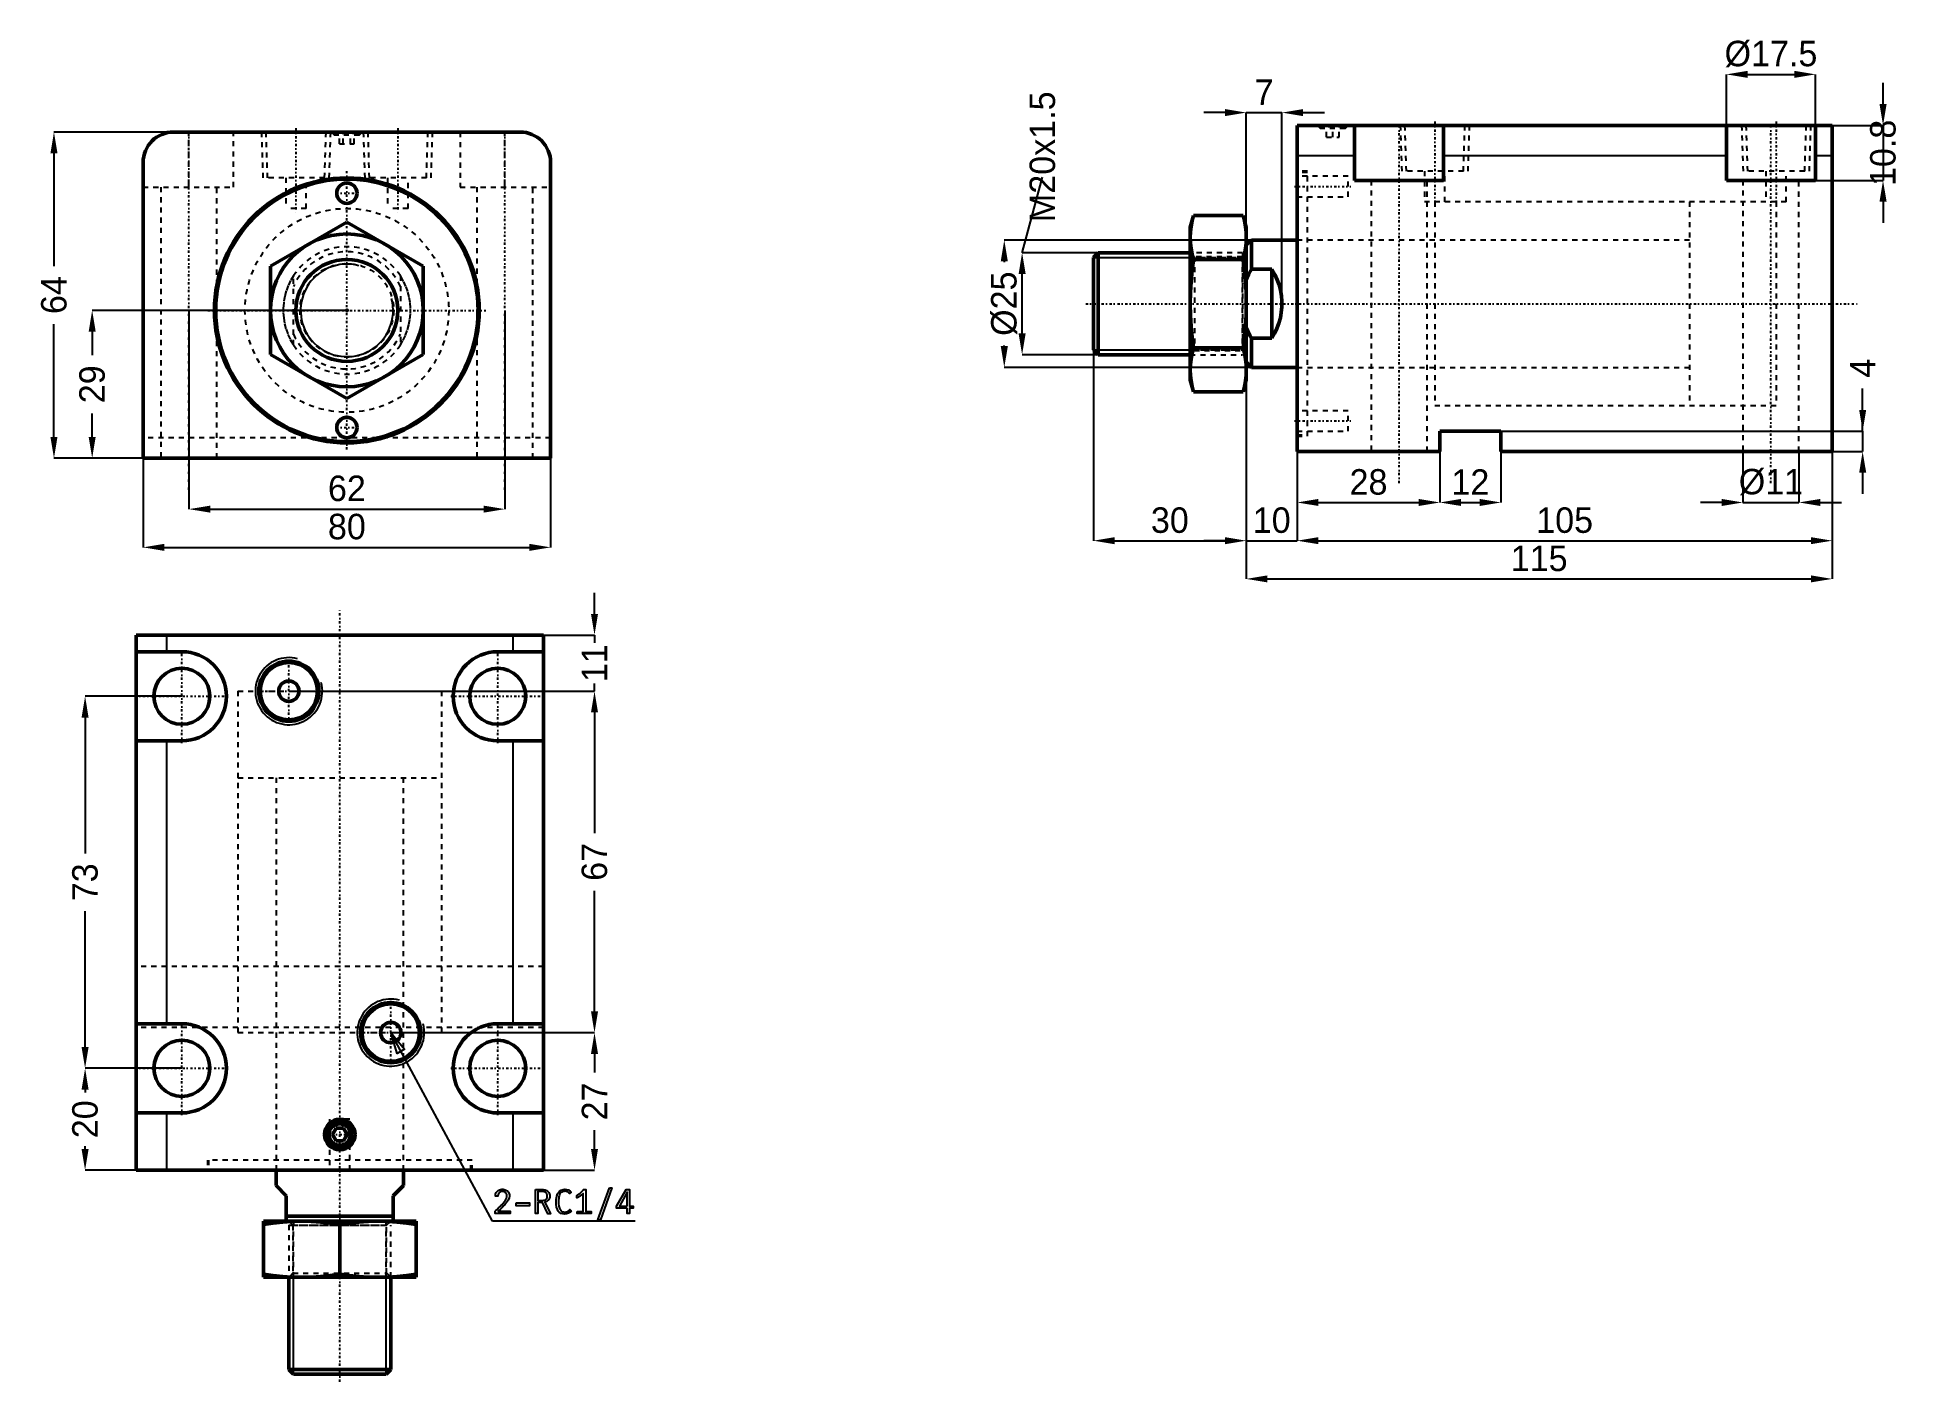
# Model space of a CAD drawing. Header units: millimetres. Extents: x -61 to 305, y -210 to 54.
import ezdxf

# ---------------------------------------------------------------- set-up
doc = ezdxf.new("R2010")
doc.units = ezdxf.units.MM
doc.linetypes.add('Center', pattern=[1.5, 0.45, -0.5, 0.05, -0.5])
doc.linetypes.add('Dashed', pattern=[2, 1, -1])
for name, color, linetype, lineweight in [('2d ConnectionPoints', 7, 'Continuous', 50), ('AM_0', 7, 'Continuous', 50), ('AM_4', 3, 'Continuous', 25), ('AM_5', 3, 'Continuous', 25), ('AM_7', 7, 'Center', 25), ('AM_9', 6, 'Dashed', 25)]:
    doc.layers.add(name, color=color, linetype=linetype, lineweight=lineweight)
doc.dimstyles.new('ISO-25', dxfattribs={"dimtxt": 2.5, "dimasz": 2.5, "dimexe": 1.25, "dimexo": 0.625, "dimtad": 1, "dimtxsty": 'Standard', "dimcen": 2.5, "dimadec": 0, "dimazin": 0, "dimtfac": 1, "dimtmove": 0, "dimatfit": 3, "dimfxl": 1, "dimarcsym": 0})

# ---------------------------------------------------------------- blocks, each defined once
blk = doc.blocks.new('1_CXHC_NUTM20X1_5_0_in_CXHC_A_EX_LA_40_50ST_0__CN_0')
at = {"layer": 'AM_0'}
for p, q in [((-15, 8.66), (0, 17.32)), ((0, 17.32), (15, 8.66)), ((-15, -8.66), (-15, 8.66)), ((15, 8.66), (15, -8.66)), ((0, -17.32), (-15, -8.66)), ((15, -8.66), (0, -17.32))]:
    blk.add_line(p, q, dxfattribs=at)
blk.add_circle((0, 0), 15, dxfattribs=at)
at = {"layer": 'AM_9'}
blk.add_circle((0, 0), 9.19, dxfattribs=at)
blk = doc.blocks.new('2_RODcxhc_a_sd_40_50_EX_0_in_CXHC_A_EX_LA_40_50ST_0__CN_0')
at = {"layer": 'AM_0'}
blk.add_circle((0, 0), 10, dxfattribs=at)
at = {"layer": 'AM_5'}
blk.add_arc((0, 0), 9.08, 75, 15, dxfattribs=at)
at = {"layer": 'AM_9'}
for p, q in [((-10.5, -6.78), (-10.5, 6.78)), ((10.5, 6.78), (10.5, -6.78))]:
    blk.add_line(p, q, dxfattribs=at)
for points in [[(-10.5, 6.78), (-11.05, 5.84), (-11.52, 4.86), (-11.9, 3.83), (-12.19, 2.78), (-12.38, 1.71), (-12.48, 0.62), (-12.49, -0.47), (-12.4, -1.55), (-12.22, -2.63), (-11.94, -3.68), (-11.58, -4.71), (-11.12, -5.7), (-10.58, -6.65), (-10.5, -6.78)], [(10.5, -6.78), (11.05, -5.84), (11.52, -4.86), (11.9, -3.83), (12.19, -2.78), (12.38, -1.71), (12.48, -0.62), (12.49, 0.47), (12.4, 1.55), (12.22, 2.63), (11.94, 3.68), (11.58, 4.71), (11.12, 5.7), (10.58, 6.65), (10.5, 6.78)]]:
    blk.add_lwpolyline(points, dxfattribs=at)
for radius, start, end in [(12.5, 32.8599, 147.1401), (11.5, 24.0706, 155.9294), (11.5, 204.0706, 335.9294), (12.5, 212.8599, 327.1401)]:
    blk.add_arc((0, 0), radius, start, end, dxfattribs=at)
blk = doc.blocks.new('3_bodycxhc_la_a_40_50_0_in_CXHC_A_EX_LA_40_50ST_0__CN_0')
at = {"layer": 'AM_0'}
for p, q in [((34, 35), (-34, 35)), ((-40, 29), (-40, -29)), ((40, -29), (40, 29)), ((-40, -29), (40, -29))]:
    blk.add_line(p, q, dxfattribs=at)
for centre, radius in [((0, 0), 26), ((0, 0), 25.75), ((0, 23), 2), ((0, -23), 2)]:
    blk.add_circle(centre, radius, dxfattribs=at)
for centre, start, end in [((-34, 29), 90, 180), ((34, 29), 360, 90)]:
    blk.add_arc(centre, 6, start, end, dxfattribs=at)
at = {"layer": 'AM_5', "linetype": 'Dashed'}
for p, q in [((-16.77, 35), (-16.48, 26)), ((-3.23, 35), (-3.52, 26)), ((3.23, 35), (3.52, 26)), ((16.77, 35), (16.48, 26))]:
    blk.add_line(p, q, dxfattribs=at)
at = {"layer": 'AM_7'}
for p, q in [((-31, -35.2), (-31, 35.2)), ((-10, 35.75), (-10, 19.25)), ((0, 35.03), (0, 34.37)), ((10, 35.75), (10, 19.25)), ((31, -35.2), (31, 35.2)), ((0, -27.3), (0, 27.3)), ((-2.1, 23), (2.1, 23)), ((-27.3, 0), (27.3, 0)), ((-2.1, -23), (2.1, -23))]:
    blk.add_line(p, q, dxfattribs=at)
at = {"layer": 'AM_9'}
for p, q in [((-31, 24.2), (-31, 35)), ((-22.25, 24.2), (-22.25, 35)), ((-15.91, 35), (-15.63, 26)), ((-4.37, 26), (-4.09, 35)), ((-3, 35), (-2.4, 34.4)), ((-2.1, 34.7), (-2.4, 34.4)), ((2.4, 34.4), (-2.4, 34.4)), ((2.1, 34.7), (-2.1, 34.7)), ((-1.44, 32.7), (-1.44, 34.7)), ((-0.72, 32.7), (-0.72, 34.7)), ((0.72, 32.7), (0.72, 34.7)), ((1.44, 32.7), (1.44, 34.7)), ((2.4, 34.4), (2.1, 34.7)), ((2.4, 34.4), (3, 35)), ((4.09, 35), (4.37, 26)), ((15.63, 26), (15.91, 35)), ((22.25, 35), (22.25, 24.2)), ((31, 24.2), (31, 35)), ((-1.44, 32.7), (1.44, 32.7)), ((-4.37, 26), (-15.63, 26)), ((-12, 26), (-12, 20)), ((-8, 20), (-8, 26)), ((15.63, 26), (4.37, 26)), ((8, 26), (8, 20)), ((12, 20), (12, 26)), ((-40, 24.2), (-22.25, 24.2)), ((-36.5, 24.2), (-36.5, -29)), ((-25.5, -29), (-25.5, 24.2)), ((22.25, 24.2), (40, 24.2)), ((25.5, 24.2), (25.5, -29)), ((36.5, -29), (36.5, 24.2)), ((-8, 20), (-12, 20)), ((12, 20), (8, 20)), ((40, -25), (-40, -25))]:
    blk.add_line(p, q, dxfattribs=at)
blk.add_circle((0, 0), 20, dxfattribs=at)
blk = doc.blocks.new('*D4')
at = {"layer": 'AM_5', "color": 0, "lineweight": -2}
for p, q in [((-40, -29), (-40, -46.5)), ((40, -29), (40, -46.5)), ((-35.83, -46.5), (35.83, -46.5))]:
    blk.add_line(p, q, dxfattribs=at)
at = {"layer": 'AM_5', "color": 0}
for points in [[(-35.83, -45.81), (-35.83, -47.19), (-40, -46.5)], [(35.83, -47.19), (35.83, -45.81), (40, -46.5)]]:
    blk.add_solid(points, dxfattribs=at)
at = {"layer": 'Defpoints', "color": 0}
for p in [(-40, -29), (40, -29), (40, -46.5)]:
    blk.add_point(p, dxfattribs=at)
at = {"layer": 'AM_5', "color": 0, "insert": (0, -42.45), "char_height": 5, "attachment_point": 5}
blk.add_mtext('80', dxfattribs=at)
blk = doc.blocks.new('*D5')
at = {"layer": 'AM_5', "color": 0, "lineweight": -2}
for p, q in [((-31, 0), (-31, -39)), ((31, 0), (31, -39)), ((-26.83, -39), (26.83, -39))]:
    blk.add_line(p, q, dxfattribs=at)
at = {"layer": 'AM_5', "color": 0}
for points in [[(-26.83, -38.31), (-26.83, -39.69), (-31, -39)], [(26.83, -39.69), (26.83, -38.31), (31, -39)]]:
    blk.add_solid(points, dxfattribs=at)
at = {"layer": 'Defpoints', "color": 0}
for p in [(-31, 0), (31, 0), (31, -39)]:
    blk.add_point(p, dxfattribs=at)
at = {"layer": 'AM_5', "color": 0, "insert": (0, -34.95), "char_height": 5, "attachment_point": 5}
blk.add_mtext('62', dxfattribs=at)
blk = doc.blocks.new('*D6')
at = {"layer": 'AM_5', "color": 0, "lineweight": -2}
for p, q in [((-34, 35), (-57.5, 35)), ((-57.5, 30.83), (-57.5, 8.69)), ((-57.5, -24.83), (-57.5, -2.69)), ((-40, -29), (-57.5, -29))]:
    blk.add_line(p, q, dxfattribs=at)
at = {"layer": 'AM_5', "color": 0}
for points in [[(-56.81, 30.83), (-58.19, 30.83), (-57.5, 35)], [(-58.19, -24.83), (-56.81, -24.83), (-57.5, -29)]]:
    blk.add_solid(points, dxfattribs=at)
at = {"layer": 'Defpoints', "color": 0}
for p in [(-57.5, 35), (-34, 35), (-40, -29)]:
    blk.add_point(p, dxfattribs=at)
at = {"layer": 'AM_5', "color": 0, "insert": (-57.5, 3), "char_height": 5, "attachment_point": 5, "rotation": 90}
blk.add_mtext('64', dxfattribs=at)
blk = doc.blocks.new('*D7')
at = {"layer": 'AM_5', "color": 0, "lineweight": -2}
for p, q in [((0, 0), (-50, 0)), ((-50, -4.17), (-50, -8.78)), ((-50, -24.83), (-50, -20.22)), ((-40, -29), (-50, -29))]:
    blk.add_line(p, q, dxfattribs=at)
at = {"layer": 'AM_5', "color": 0}
for points in [[(-49.31, -4.17), (-50.69, -4.17), (-50, 0)], [(-50.69, -24.83), (-49.31, -24.83), (-50, -29)]]:
    blk.add_solid(points, dxfattribs=at)
at = {"layer": 'Defpoints', "color": 0}
for p in [(-50, 0), (0, 0), (-40, -29)]:
    blk.add_point(p, dxfattribs=at)
at = {"layer": 'AM_5', "color": 0, "insert": (-50, -14.5), "char_height": 5, "attachment_point": 5, "rotation": 90}
blk.add_mtext('29', dxfattribs=at)
blk = doc.blocks.new('1_CXHC_NUTM20X1_5_0_in_CXHC_A_EX_LA_40_50ST_0__CN_2')
at = {"layer": 'AM_0'}
for p, q in [((-20.38, 17.32), (-21, 15)), ((-21, 15), (-21, -15)), ((-20.38, 17.32), (-10.62, 17.32)), ((-10, 15), (-10.62, 17.32)), ((-10, 15), (-10, -15)), ((-20.38, 8.66), (-10.62, 8.66)), ((-20.38, -8.66), (-10.62, -8.66)), ((-21, -15), (-20.38, -17.32)), ((-20.38, -17.32), (-10.62, -17.32)), ((-10.62, -17.32), (-10, -15))]:
    blk.add_line(p, q, dxfattribs=at)
for points in [[(-20.38, 17.32), (-20.64, 16.24), (-20.83, 15.17), (-20.96, 14.08), (-21, 12.99)], [(-10, 12.99), (-10.04, 14.07), (-10.16, 15.16), (-10.36, 16.24), (-10.62, 17.32)], [(-21, 12.99), (-20.96, 11.91), (-20.84, 10.83), (-20.64, 9.74), (-20.38, 8.66)], [(-10.62, 8.66), (-10.36, 9.74), (-10.17, 10.82), (-10.04, 11.9), (-10, 12.99)], [(-20.38, 8.66), (-20.64, 6.51), (-20.83, 4.35), (-20.96, 2.18), (-21, 0)], [(-10, 0), (-10.04, 2.23), (-10.17, 4.46), (-10.37, 6.56), (-10.62, 8.66)], [(-21, 0), (-20.96, -2.23), (-20.83, -4.46), (-20.63, -6.56), (-20.38, -8.66)], [(-10.62, -8.66), (-10.36, -6.51), (-10.17, -4.35), (-10.04, -2.18), (-10, 0)], [(-20.38, -8.66), (-20.64, -9.74), (-20.83, -10.82), (-20.96, -11.9), (-21, -12.99)], [(-10, -12.99), (-10.04, -11.91), (-10.16, -10.83), (-10.36, -9.74), (-10.62, -8.66)], [(-21, -12.99), (-20.96, -14.07), (-20.84, -15.16), (-20.64, -16.24), (-20.38, -17.32)], [(-10.62, -17.32), (-10.36, -16.24), (-10.17, -15.17), (-10.04, -14.08), (-10, -12.99)]]:
    blk.add_lwpolyline(points, dxfattribs=at)
at = {"layer": 'AM_9'}
for p, q in [((-20.19, 9.19), (-21, 10)), ((-10.81, 9.19), (-20.19, 9.19)), ((-20.19, 9.19), (-20.19, -9.19)), ((-10, 10), (-10.81, 9.19)), ((-10.81, 9.19), (-10.81, -9.19)), ((-21, -10), (-20.19, -9.19)), ((-20.19, -9.19), (-10.81, -9.19)), ((-10.81, -9.19), (-10, -10))]:
    blk.add_line(p, q, dxfattribs=at)
blk = doc.blocks.new('2_RODcxhc_a_sd_40_50_EX_0_in_CXHC_A_EX_LA_40_50ST_0__CN_2')
at = {"layer": 'AM_0'}
for p, q in [((-9, 12.5), (-10, 11.5)), ((0, 12.5), (-9, 12.5)), ((-9, 12.5), (-9, 6.78)), ((-39.08, 10), (-40, 9.08)), ((-40, 9.08), (-40, -9.08)), ((-21, 10), (-39.08, 10)), ((-39.08, 10), (-39.08, -10)), ((-5, 6.78), (-9, 6.78)), ((-5, 6.78), (-5, -6.78)), ((-9, -6.78), (-5, -6.78)), ((-9, -6.78), (-9, -12.5)), ((-40, -9.08), (-39.08, -10)), ((-39.08, -10), (-21, -10)), ((-10, -11.5), (-9, -12.5)), ((-9, -12.5), (0, -12.5))]:
    blk.add_line(p, q, dxfattribs=at)
for points in [[(-9, 6.78), (-9.53, 5.75), (-10, 4.69)], [(-5, -6.78), (-4.45, -5.84), (-3.98, -4.86), (-3.6, -3.83), (-3.31, -2.78), (-3.12, -1.71), (-3.02, -0.62), (-3.01, 0.47), (-3.1, 1.55), (-3.28, 2.63), (-3.56, 3.68), (-3.92, 4.71), (-4.38, 5.7), (-4.92, 6.65), (-5, 6.78)], [(-10, -4.69), (-9.29, -6.23), (-9, -6.78)]]:
    blk.add_lwpolyline(points, dxfattribs=at)
at = {"layer": 'AM_5'}
for p, q in [((-40, 9.08), (-21, 9.08)), ((-40, -9.08), (-21, -9.08))]:
    blk.add_line(p, q, dxfattribs=at)
at = {"layer": 'AM_5', "linetype": 'Dashed'}
for p, q in [((-21, 9.08), (-10.75, 9.08)), ((-21, -9.08), (-10.75, -9.08))]:
    blk.add_line(p, q, dxfattribs=at)
at = {"layer": 'AM_7'}
blk.add_line((-41.5, 0), (110.25, 0), dxfattribs=at)
at = {"layer": 'AM_9'}
for p, q in [((94, 20), (77, 20)), ((77, 20), (77, -20)), ((94, 20), (94, -20)), ((77, 12.5), (0, 12.5)), ((-10.75, 10), (-21, 10)), ((-10.75, 10), (-10.75, -10)), ((-10, 9.08), (-10.75, 9.08)), ((-21, -10), (-10.75, -10)), ((-10.75, -9.08), (-10, -9.08)), ((0, -12.5), (77, -12.5)), ((77, -20), (94, -20))]:
    blk.add_line(p, q, dxfattribs=at)
blk = doc.blocks.new('3_bodycxhc_la_a_40_50_0_in_CXHC_A_EX_LA_40_50ST_0__CN_2')
at = {"layer": 'AM_0'}
for p, q in [((0, -29), (0, 35)), ((105, 35), (0, 35)), ((11.25, 24.2), (11.25, 35)), ((28.75, 35), (28.75, 24.2)), ((84.25, 24.2), (84.25, 35)), ((101.75, 35), (101.75, 24.2)), ((105, -29), (105, 35)), ((28.75, 24.2), (11.25, 24.2)), ((101.75, 24.2), (84.25, 24.2)), ((28, -25), (28, -29)), ((40, -25), (28, -25)), ((40, -29), (40, -25)), ((28, -29), (0, -29)), ((105, -29), (40, -29))]:
    blk.add_line(p, q, dxfattribs=at)
at = {"layer": 'AM_4'}
for p, q in [((11.25, 29), (0, 29)), ((84.25, 29), (28.75, 29)), ((105, 29), (101.75, 29))]:
    blk.add_line(p, q, dxfattribs=at)
at = {"layer": 'AM_5', "linetype": 'Dashed'}
for p, q in [((20.23, 35), (20.52, 26)), ((33.77, 35), (33.48, 26)), ((87.23, 35), (87.52, 26)), ((100.77, 35), (100.48, 26))]:
    blk.add_line(p, q, dxfattribs=at)
at = {"layer": 'AM_7'}
for p, q in [((7, 35.03), (7, 34.37)), ((20, -35.2), (20, 35.2)), ((27, 35.75), (27, 19.25)), ((93, -35.2), (93, 35.2)), ((94, 35.75), (94, 19.25)), ((-0.5, 23), (10.5, 23)), ((-0.5, -23), (10.5, -23))]:
    blk.add_line(p, q, dxfattribs=at)
at = {"layer": 'AM_9'}
for p, q in [((4, 35), (4.6, 34.4)), ((4.9, 34.7), (4.6, 34.4)), ((9.4, 34.4), (4.6, 34.4)), ((9.1, 34.7), (4.9, 34.7)), ((5.75, 32.7), (5.75, 34.7)), ((7, 32.7), (7, 34.7)), ((8.25, 32.7), (8.25, 34.7)), ((9.4, 34.4), (9.1, 34.7)), ((9.4, 34.4), (10, 35)), ((21.09, 35), (21.37, 26)), ((32.63, 26), (32.91, 35)), ((88.09, 35), (88.37, 26)), ((99.63, 26), (99.91, 35)), ((5.75, 32.7), (8.25, 32.7)), ((2, 26), (0, 26)), ((2, 25.75), (0, 25.75)), ((2, -26), (2, 26)), ((32.63, 26), (21.37, 26)), ((25, 26), (25, 20)), ((29, 20), (29, 26)), ((99.63, 26), (88.37, 26)), ((92, 26), (92, 20)), ((96, 20), (96, 26)), ((10, 25), (0, 25)), ((10, 21), (10, 25)), ((14.5, 24.2), (14.5, -29)), ((25.5, -29), (25.5, 24.2)), ((87.5, 24.2), (87.5, -29)), ((98.5, -29), (98.5, 24.2)), ((0, 21), (10, 21)), ((96, 20), (25, 20)), ((27, 20), (27, -20)), ((94, 20), (94, -20)), ((27, 12.5), (0, 12.5)), ((0, -12.5), (27, -12.5)), ((10, -21), (0, -21)), ((10, -25), (10, -21)), ((27, -20), (94, -20)), ((0, -25), (10, -25)), ((0, -25.75), (2, -25.75)), ((0, -26), (2, -26))]:
    blk.add_line(p, q, dxfattribs=at)
blk = doc.blocks.new('*D25')
at = {"layer": 'AM_5', "color": 0, "lineweight": -2}
for p, q in [((214.55, -23.69), (214.55, -37.69)), ((186.55, -27.69), (186.55, -37.69)), ((190.72, -37.69), (210.39, -37.69))]:
    blk.add_line(p, q, dxfattribs=at)
at = {"layer": 'AM_5', "color": 0}
for points in [[(190.72, -37), (190.72, -38.38), (186.55, -37.69)], [(210.39, -38.38), (210.39, -37), (214.55, -37.69)]]:
    blk.add_solid(points, dxfattribs=at)
at = {"layer": 'Defpoints', "color": 0}
for p in [(214.55, -23.69), (186.55, -27.69), (214.55, -37.69)]:
    blk.add_point(p, dxfattribs=at)
at = {"layer": 'AM_5', "color": 0, "insert": (200.55, -33.69), "char_height": 5, "attachment_point": 5}
blk.add_mtext('28', dxfattribs=at)
blk = doc.blocks.new('*D26')
at = {"layer": 'AM_5', "color": 0, "lineweight": -2}
for p, q in [((186.55, -27.69), (186.55, -45.19)), ((291.55, -27.69), (291.55, -45.19)), ((190.72, -45.19), (287.39, -45.19))]:
    blk.add_line(p, q, dxfattribs=at)
at = {"layer": 'AM_5', "color": 0}
for points in [[(190.72, -44.5), (190.72, -45.88), (186.55, -45.19)], [(287.39, -45.88), (287.39, -44.5), (291.55, -45.19)]]:
    blk.add_solid(points, dxfattribs=at)
at = {"layer": 'Defpoints', "color": 0}
for p in [(186.55, -27.69), (291.55, -27.69), (291.55, -45.19)]:
    blk.add_point(p, dxfattribs=at)
at = {"layer": 'AM_5', "color": 0, "insert": (239.05, -41.19), "char_height": 5, "attachment_point": 5}
blk.add_mtext('105', dxfattribs=at)
blk = doc.blocks.new('*D27')
at = {"layer": 'AM_5', "color": 0, "lineweight": -2}
for p, q in [((176.55, 1.31), (176.55, -52.69)), ((291.55, -27.69), (291.55, -52.69)), ((180.72, -52.69), (287.39, -52.69))]:
    blk.add_line(p, q, dxfattribs=at)
at = {"layer": 'AM_5', "color": 0}
for points in [[(180.72, -52), (180.72, -53.38), (176.55, -52.69)], [(287.39, -53.38), (287.39, -52), (291.55, -52.69)]]:
    blk.add_solid(points, dxfattribs=at)
at = {"layer": 'Defpoints', "color": 0}
for p in [(176.55, 1.31), (291.55, -27.69), (291.55, -52.69)]:
    blk.add_point(p, dxfattribs=at)
at = {"layer": 'AM_5', "color": 0, "insert": (234.05, -48.69), "char_height": 5, "attachment_point": 5}
blk.add_mtext('115', dxfattribs=at)
blk = doc.blocks.new('*D28')
at = {"layer": 'AM_5', "color": 0, "lineweight": -2}
for p, q in [((214.55, -23.69), (214.55, -37.69)), ((226.55, -27.69), (226.55, -37.69)), ((218.72, -37.69), (222.39, -37.69))]:
    blk.add_line(p, q, dxfattribs=at)
at = {"layer": 'AM_5', "color": 0}
for points in [[(218.72, -37), (218.72, -38.38), (214.55, -37.69)], [(222.39, -38.38), (222.39, -37), (226.55, -37.69)]]:
    blk.add_solid(points, dxfattribs=at)
at = {"layer": 'Defpoints', "color": 0}
for p in [(214.55, -23.69), (226.55, -27.69), (226.55, -37.69)]:
    blk.add_point(p, dxfattribs=at)
at = {"layer": 'AM_5', "color": 0, "insert": (220.55, -33.69), "char_height": 5, "attachment_point": 5}
blk.add_mtext('12', dxfattribs=at)
blk = doc.blocks.new('*D29')
at = {"layer": 'AM_5', "color": 0, "lineweight": -2}
for p, q in [((297.55, -23.69), (297.55, -15.36)), ((214.55, -23.69), (297.55, -23.69)), ((297.55, -23.69), (297.55, -27.69)), ((226.55, -27.69), (297.55, -27.69)), ((297.55, -31.86), (297.55, -36.02))]:
    blk.add_line(p, q, dxfattribs=at)
at = {"layer": 'AM_5', "color": 0}
for points in [[(296.86, -19.52), (298.25, -19.52), (297.55, -23.69)], [(298.25, -31.86), (296.86, -31.86), (297.55, -27.69)]]:
    blk.add_solid(points, dxfattribs=at)
at = {"layer": 'Defpoints', "color": 0}
for p in [(214.55, -23.69), (226.55, -27.69), (297.55, -27.69)]:
    blk.add_point(p, dxfattribs=at)
at = {"layer": 'AM_5', "color": 0, "insert": (297.55, -11.36), "char_height": 5, "attachment_point": 5, "rotation": 90}
blk.add_mtext('4', dxfattribs=at)
blk = doc.blocks.new('*D30')
at = {"layer": 'AM_5', "color": 0, "lineweight": -2}
for p, q in [((274.05, -27.69), (274.05, -37.69)), ((285.05, -27.69), (285.05, -37.69)), ((269.89, -37.69), (265.72, -37.69)), ((274.05, -37.69), (285.05, -37.69)), ((289.22, -37.69), (293.39, -37.69))]:
    blk.add_line(p, q, dxfattribs=at)
at = {"layer": 'AM_5', "color": 0}
for points in [[(269.89, -38.38), (269.89, -37), (274.05, -37.69)], [(289.22, -37), (289.22, -38.38), (285.05, -37.69)]]:
    blk.add_solid(points, dxfattribs=at)
at = {"layer": 'Defpoints', "color": 0}
for p in [(274.05, -27.69), (285.05, -27.69), (285.05, -37.69)]:
    blk.add_point(p, dxfattribs=at)
at = {"layer": 'AM_5', "color": 0, "insert": (279.55, -33.69), "char_height": 5, "attachment_point": 5}
blk.add_mtext('Ø11', dxfattribs=at)
blk = doc.blocks.new('*D31')
at = {"layer": 'AM_5', "color": 0, "lineweight": -2}
for p, q in [((270.8, 36.31), (270.8, 46.31)), ((274.97, 46.31), (284.14, 46.31)), ((288.3, 36.31), (288.3, 46.31))]:
    blk.add_line(p, q, dxfattribs=at)
at = {"layer": 'AM_5', "color": 0}
for points in [[(274.97, 47), (274.97, 45.62), (270.8, 46.31)], [(284.14, 45.62), (284.14, 47), (288.3, 46.31)]]:
    blk.add_solid(points, dxfattribs=at)
at = {"layer": 'Defpoints', "color": 0}
for p in [(288.3, 46.31), (270.8, 36.31), (288.3, 36.31)]:
    blk.add_point(p, dxfattribs=at)
at = {"layer": 'AM_5', "color": 0, "insert": (279.55, 50.31), "char_height": 5, "attachment_point": 5}
blk.add_mtext('Ø17.5', dxfattribs=at)
blk = doc.blocks.new('*D32')
at = {"layer": 'AM_5', "color": 0, "lineweight": -2}
for p, q in [((301.55, 40.48), (301.55, 44.64)), ((288.3, 36.31), (301.55, 36.31)), ((301.55, 36.31), (301.55, 25.51)), ((288.3, 25.51), (301.55, 25.51)), ((301.55, 21.34), (301.55, 17.18))]:
    blk.add_line(p, q, dxfattribs=at)
at = {"layer": 'AM_5', "color": 0}
for points in [[(300.86, 40.48), (302.25, 40.48), (301.55, 36.31)], [(302.25, 21.34), (300.86, 21.34), (301.55, 25.51)]]:
    blk.add_solid(points, dxfattribs=at)
at = {"layer": 'Defpoints', "color": 0}
for p in [(288.3, 36.31), (288.3, 25.51), (301.55, 25.51)]:
    blk.add_point(p, dxfattribs=at)
at = {"layer": 'AM_5', "color": 0, "insert": (301.55, 30.91), "char_height": 5, "attachment_point": 5, "rotation": 90}
blk.add_mtext('10.8', dxfattribs=at)
blk = doc.blocks.new('*D33')
at = {"layer": 'AM_5', "color": 0, "lineweight": -2}
for p, q in [((176.55, 1.31), (176.55, -45.19)), ((186.55, -27.69), (186.55, -45.19)), ((172.39, -45.19), (168.22, -45.19)), ((176.55, -45.19), (186.55, -45.19)), ((190.72, -45.19), (194.89, -45.19))]:
    blk.add_line(p, q, dxfattribs=at)
at = {"layer": 'AM_5', "color": 0}
for points in [[(172.39, -45.88), (172.39, -44.5), (176.55, -45.19)], [(190.72, -44.5), (190.72, -45.88), (186.55, -45.19)]]:
    blk.add_solid(points, dxfattribs=at)
at = {"layer": 'Defpoints', "color": 0}
for p in [(176.55, 1.31), (186.55, -27.69), (186.55, -45.19)]:
    blk.add_point(p, dxfattribs=at)
at = {"layer": 'AM_5', "color": 0, "insert": (181.55, -41.19), "char_height": 5, "attachment_point": 5}
blk.add_mtext('10', dxfattribs=at)
blk = doc.blocks.new('*D34')
at = {"layer": 'AM_5', "color": 0, "lineweight": -2}
for p, q in [((172.39, 38.81), (168.22, 38.81)), ((176.55, 1.31), (176.55, 38.81)), ((176.55, 38.81), (183.55, 38.81)), ((183.55, 1.31), (183.55, 38.81)), ((187.72, 38.81), (191.89, 38.81))]:
    blk.add_line(p, q, dxfattribs=at)
at = {"layer": 'AM_5', "color": 0}
for points in [[(172.39, 38.12), (172.39, 39.5), (176.55, 38.81)], [(187.72, 39.5), (187.72, 38.12), (183.55, 38.81)]]:
    blk.add_solid(points, dxfattribs=at)
at = {"layer": 'Defpoints', "color": 0}
for p in [(183.55, 38.81), (176.55, 1.31), (183.55, 1.31)]:
    blk.add_point(p, dxfattribs=at)
at = {"layer": 'AM_5', "color": 0, "insert": (180.05, 42.81), "char_height": 5, "attachment_point": 5}
blk.add_mtext('7', dxfattribs=at)
blk = doc.blocks.new('*D35')
at = {"layer": 'AM_5', "color": 0, "lineweight": -2}
for p, q in [((146.55, 1.31), (146.55, -45.19)), ((176.55, 1.31), (176.55, -45.19)), ((150.72, -45.19), (172.39, -45.19))]:
    blk.add_line(p, q, dxfattribs=at)
at = {"layer": 'AM_5', "color": 0}
for points in [[(150.72, -44.5), (150.72, -45.88), (146.55, -45.19)], [(172.39, -45.88), (172.39, -44.5), (176.55, -45.19)]]:
    blk.add_solid(points, dxfattribs=at)
at = {"layer": 'Defpoints', "color": 0}
for p in [(146.55, 1.31), (176.55, 1.31), (176.55, -45.19)]:
    blk.add_point(p, dxfattribs=at)
at = {"layer": 'AM_5', "color": 0, "insert": (161.55, -41.19), "char_height": 5, "attachment_point": 5}
blk.add_mtext('30', dxfattribs=at)
blk = doc.blocks.new('*D36')
at = {"layer": 'AM_5', "color": 0, "lineweight": -2}
for p, q in [((177.55, 13.81), (129.05, 13.81)), ((129.05, 9.64), (129.05, 9.48)), ((129.05, -7.02), (129.05, -6.86)), ((177.55, -11.19), (129.05, -11.19))]:
    blk.add_line(p, q, dxfattribs=at)
at = {"layer": 'AM_5', "color": 0}
for points in [[(129.75, 9.64), (128.36, 9.64), (129.05, 13.81)], [(128.36, -7.02), (129.75, -7.02), (129.05, -11.19)]]:
    blk.add_solid(points, dxfattribs=at)
at = {"layer": 'Defpoints', "color": 0}
for p in [(129.05, 13.81), (177.55, 13.81), (177.55, -11.19)]:
    blk.add_point(p, dxfattribs=at)
at = {"layer": 'AM_5', "color": 0, "insert": (129.05, 1.31), "char_height": 5, "attachment_point": 5, "rotation": 90}
blk.add_mtext('Ø25', dxfattribs=at)
blk = doc.blocks.new('*D37')
at = {"layer": 'AM_5', "color": 0, "lineweight": -2}
for p, q in [((132.55, 11.31), (136.55, 26.14)), ((147.55, 11.31), (132.55, 11.31)), ((132.55, -4.52), (132.55, 7.14)), ((147.55, -8.69), (132.55, -8.69))]:
    blk.add_line(p, q, dxfattribs=at)
at = {"layer": 'AM_5', "color": 0}
for points in [[(133.25, 7.14), (131.86, 7.14), (132.55, 11.31)], [(131.86, -4.52), (133.25, -4.52), (132.55, -8.69)]]:
    blk.add_solid(points, dxfattribs=at)
at = {"layer": 'Defpoints', "color": 0}
for p in [(132.55, 11.31), (147.55, 11.31), (147.55, -8.69)]:
    blk.add_point(p, dxfattribs=at)
at = {"layer": 'AM_5', "color": 0, "insert": (136.55, 30.14), "char_height": 5, "attachment_point": 5, "rotation": 90}
blk.add_mtext('M20x1.5', dxfattribs=at)
blk = doc.blocks.new('1_CXHC_NUTM20X1_5_0_in_CXHC_A_EX_LA_40_50ST_0__CN_4')
at = {"layer": 'AM_0'}
for p, q in [((-15, -10), (15, -10)), ((-15, -21), (-15, -10)), ((0, -20.38), (0, -10.62)), ((15, -10), (15, -21)), ((-15, -21), (15, -21))]:
    blk.add_line(p, q, dxfattribs=at)
for points in [[(-7.5, -10), (-9.38, -10.04), (-11.25, -10.16), (-13.13, -10.36), (-15, -10.62)], [(0, -10.62), (-1.86, -10.36), (-3.73, -10.17), (-5.62, -10.04), (-7.5, -10)], [(7.5, -10), (5.62, -10.04), (3.75, -10.16), (1.87, -10.36), (0, -10.62)], [(15, -10.62), (13.14, -10.36), (11.27, -10.17), (9.38, -10.04), (7.5, -10)], [(-15, -20.38), (-13.14, -20.64), (-11.27, -20.83), (-9.38, -20.96), (-7.5, -21)], [(-7.5, -21), (-5.62, -20.96), (-3.75, -20.84), (-1.87, -20.64), (0, -20.38)], [(0, -20.38), (1.86, -20.64), (3.73, -20.83), (5.62, -20.96), (7.5, -21)], [(7.5, -21), (9.38, -20.96), (11.25, -20.84), (13.13, -20.64), (15, -20.38)]]:
    blk.add_lwpolyline(points, dxfattribs=at)
at = {"layer": 'AM_9'}
for p, q in [((-10, -10), (-9.19, -10.81)), ((-9.19, -10.81), (-9.19, -20.19)), ((-9.19, -10.81), (9.19, -10.81)), ((9.19, -10.81), (10, -10)), ((9.19, -20.19), (9.19, -10.81)), ((-9.19, -20.19), (-10, -21)), ((-9.19, -20.19), (9.19, -20.19)), ((10, -21), (9.19, -20.19))]:
    blk.add_line(p, q, dxfattribs=at)
blk = doc.blocks.new('2_RODcxhc_a_sd_40_50_EX_0_in_CXHC_A_EX_LA_40_50ST_0__CN_4')
at = {"layer": 'AM_0'}
for p, q in [((-12.5, 0), (-12.5, -3)), ((12.5, -3), (12.5, 0)), ((-10.5, -5), (-12.5, -3)), ((12.5, -3), (10.5, -5)), ((-10.5, -10), (-10.5, -5)), ((10.5, -5), (10.5, -10)), ((-10.5, -9), (10.5, -9)), ((-10, -21), (-10, -39.08)), ((10, -39.08), (10, -21)), ((-10, -39.08), (-9.08, -40)), ((-10, -39.08), (10, -39.08)), ((-9.08, -40), (9.08, -40)), ((9.08, -40), (10, -39.08))]:
    blk.add_line(p, q, dxfattribs=at)
at = {"layer": 'AM_5', "linetype": 'Dashed'}
for p, q in [((-10, -10.75), (10, -10.75)), ((-9.08, -21), (-9.08, -10.75)), ((9.08, -21), (9.08, -10.75))]:
    blk.add_line(p, q, dxfattribs=at)
at = {"layer": 'AM_5'}
for p, q in [((-9.08, -40), (-9.08, -21)), ((9.08, -40), (9.08, -21))]:
    blk.add_line(p, q, dxfattribs=at)
at = {"layer": 'AM_7'}
blk.add_line((0, -41.5), (0, 110.25), dxfattribs=at)
at = {"layer": 'AM_9'}
for p, q in [((-20, 94), (20, 94)), ((-20, 94), (-20, 77)), ((20, 77), (20, 94)), ((-20, 77), (20, 77)), ((-12.5, 77), (-12.5, 0)), ((12.5, 0), (12.5, 77)), ((-10, -10.75), (-10, -21)), ((-9.08, -10), (-9.08, -10.75)), ((9.08, -10.75), (9.08, -10)), ((10, -21), (10, -10.75))]:
    blk.add_line(p, q, dxfattribs=at)
blk = doc.blocks.new('3_bodycxhc_la_a_40_50_0_in_CXHC_A_EX_LA_40_50ST_0__CN_4')
at = {"layer": 'AM_0'}
for p, q in [((-40, 105), (-40, 0)), ((40, 105), (-40, 105)), ((40, 105), (40, 0)), ((-40, 101.75), (-31, 101.75)), ((31, 101.75), (40, 101.75)), ((-31, 84.25), (-40, 84.25)), ((40, 84.25), (31, 84.25)), ((-40, 28.75), (-31, 28.75)), ((31, 28.75), (40, 28.75)), ((-31, 11.25), (-40, 11.25)), ((40, 11.25), (31, 11.25)), ((-0.72, 8.25), (-1.44, 7)), ((0.72, 8.25), (-0.72, 8.25)), ((1.44, 7), (0.72, 8.25)), ((-1.44, 7), (-0.72, 5.75)), ((-0.72, 5.75), (0.72, 5.75)), ((0.72, 5.75), (1.44, 7)), ((40, 0), (-40, 0))]:
    blk.add_line(p, q, dxfattribs=at)
for centre, radius in [((-10, 94), 5.91), ((-10, 94), 5.63), ((-31, 93), 5.5), ((-10, 94), 2), ((31, 93), 5.5), ((10, 27), 5.91), ((10, 27), 5.63), ((10, 27), 2), ((-31, 20), 5.5), ((31, 20), 5.5), ((0, 7), 3), ((0, 7), 2.4), ((0, 7), 2.1)]:
    blk.add_circle(centre, radius, dxfattribs=at)
for centre, start, end in [((-31, 93), 270, 90), ((31, 93), 90, 270), ((-31, 20), 270, 90), ((31, 20), 90, 270)]:
    blk.add_arc(centre, 8.75, start, end, dxfattribs=at)
at = {"layer": 'AM_4'}
for p, q in [((-34, 105), (-34, 101.75)), ((34, 105), (34, 101.75)), ((-34, 84.25), (-34, 28.75)), ((34, 84.25), (34, 28.75)), ((-34, 11.25), (-34, 0)), ((34, 11.25), (34, 0))]:
    blk.add_line(p, q, dxfattribs=at)
at = {"layer": 'AM_5'}
for centre in [(-10, 94), (10, 27)]:
    blk.add_arc(centre, 6.58, 75, 15, dxfattribs=at)
at = {"layer": 'AM_7'}
for p, q in [((-31, 83.81), (-31, 102.19)), ((-10, 87.79), (-10, 100.21)), ((31, 83.81), (31, 102.19)), ((-40.19, 93), (-21.81, 93)), ((-16.21, 94), (-3.79, 94)), ((21.81, 93), (40.19, 93)), ((10, 20.79), (10, 33.21)), ((-31, 10.81), (-31, 29.19)), ((3.79, 27), (16.21, 27)), ((31, 10.81), (31, 29.19)), ((-40.19, 20), (-21.81, 20)), ((21.81, 20), (40.19, 20)), ((-3.15, 7), (3.15, 7))]:
    blk.add_line(p, q, dxfattribs=at)
at = {"layer": 'AM_9'}
for p, q in [((-20, 94), (20, 94)), ((-20, 94), (-20, 27)), ((20, 27), (20, 94)), ((40, 40), (-40, 40)), ((40, 28), (-40, 28)), ((-20, 27), (20, 27)), ((-12.5, 27), (-12.5, 0)), ((12.5, 0), (12.5, 27)), ((2, 10), (-2, 10)), ((-2, 10), (-2, 0)), ((2, 0), (2, 10)), ((26, 2), (-26, 2)), ((-26, 2), (-26, 0)), ((-25.75, 2), (-25.75, 0)), ((25.75, 0), (25.75, 2)), ((26, 0), (26, 2))]:
    blk.add_line(p, q, dxfattribs=at)
blk = doc.blocks.new('*D47')
at = {"layer": 'AM_5', "color": 0, "lineweight": -2}
for p, q in [((-32.39, -148.72), (-51.39, -148.72)), ((-51.39, -152.89), (-51.39, -153.47)), ((-51.39, -164.55), (-51.39, -163.97)), ((-41.39, -168.72), (-51.39, -168.72))]:
    blk.add_line(p, q, dxfattribs=at)
at = {"layer": 'AM_5', "color": 0}
for points in [[(-50.7, -152.89), (-52.08, -152.89), (-51.39, -148.72)], [(-52.08, -164.55), (-50.7, -164.55), (-51.39, -168.72)]]:
    blk.add_solid(points, dxfattribs=at)
at = {"layer": 'Defpoints', "color": 0}
for p in [(-51.39, -148.72), (-32.39, -148.72), (-41.39, -168.72)]:
    blk.add_point(p, dxfattribs=at)
at = {"layer": 'AM_5', "color": 0, "insert": (-51.39, -158.72), "char_height": 5, "attachment_point": 5, "rotation": 90}
blk.add_mtext('20', dxfattribs=at)
blk = doc.blocks.new('*D48')
at = {"layer": 'AM_5', "color": 0, "lineweight": -2}
for p, q in [((-32.39, -75.72), (-51.39, -75.72)), ((-51.39, -79.89), (-51.39, -106.55)), ((-51.39, -144.55), (-51.39, -117.89)), ((-32.39, -148.72), (-51.39, -148.72))]:
    blk.add_line(p, q, dxfattribs=at)
at = {"layer": 'AM_5', "color": 0}
for points in [[(-50.7, -79.89), (-52.08, -79.89), (-51.39, -75.72)], [(-52.08, -144.55), (-50.7, -144.55), (-51.39, -148.72)]]:
    blk.add_solid(points, dxfattribs=at)
at = {"layer": 'Defpoints', "color": 0}
for p in [(-51.39, -75.72), (-32.39, -75.72), (-32.39, -148.72)]:
    blk.add_point(p, dxfattribs=at)
at = {"layer": 'AM_5', "color": 0, "insert": (-51.39, -112.22), "char_height": 5, "attachment_point": 5, "rotation": 90}
blk.add_mtext('73', dxfattribs=at)
blk = doc.blocks.new('*D49')
at = {"layer": 'AM_5', "color": 0, "lineweight": -2}
for p, q in [((8.61, -141.72), (48.61, -141.72)), ((48.61, -145.89), (48.61, -149.55)), ((48.61, -164.55), (48.61, -160.89)), ((38.61, -168.72), (48.61, -168.72))]:
    blk.add_line(p, q, dxfattribs=at)
at = {"layer": 'AM_5', "color": 0}
for points in [[(49.3, -145.89), (47.92, -145.89), (48.61, -141.72)], [(47.92, -164.55), (49.3, -164.55), (48.61, -168.72)]]:
    blk.add_solid(points, dxfattribs=at)
at = {"layer": 'Defpoints', "color": 0}
for p in [(8.61, -141.72), (38.61, -168.72), (48.61, -168.72)]:
    blk.add_point(p, dxfattribs=at)
at = {"layer": 'AM_5', "color": 0, "insert": (48.61, -155.22), "char_height": 5, "attachment_point": 5, "rotation": 90}
blk.add_mtext('27', dxfattribs=at)
blk = doc.blocks.new('*D50')
at = {"layer": 'AM_5', "color": 0, "lineweight": -2}
for p, q in [((48.61, -59.55), (48.61, -55.39)), ((38.61, -63.72), (48.61, -63.72)), ((48.61, -63.72), (48.61, -65.22)), ((-11.39, -74.72), (48.61, -74.72)), ((48.61, -74.72), (48.61, -73.22)), ((48.61, -78.89), (48.61, -83.05))]:
    blk.add_line(p, q, dxfattribs=at)
at = {"layer": 'AM_5', "color": 0}
for points in [[(47.92, -59.55), (49.3, -59.55), (48.61, -63.72)], [(49.3, -78.89), (47.92, -78.89), (48.61, -74.72)]]:
    blk.add_solid(points, dxfattribs=at)
at = {"layer": 'Defpoints', "color": 0}
for p in [(38.61, -63.72), (48.61, -63.72), (-11.39, -74.72)]:
    blk.add_point(p, dxfattribs=at)
at = {"layer": 'AM_5', "color": 0, "insert": (48.61, -69.22), "char_height": 5, "attachment_point": 5, "rotation": 90}
blk.add_mtext('11', dxfattribs=at)
blk = doc.blocks.new('*D51')
at = {"layer": 'AM_5', "color": 0, "lineweight": -2}
for p, q in [((-11.39, -74.72), (48.61, -74.72)), ((48.61, -78.89), (48.61, -102.55)), ((48.61, -137.55), (48.61, -113.89)), ((8.61, -141.72), (48.61, -141.72))]:
    blk.add_line(p, q, dxfattribs=at)
at = {"layer": 'AM_5', "color": 0}
for points in [[(49.3, -78.89), (47.92, -78.89), (48.61, -74.72)], [(47.92, -137.55), (49.3, -137.55), (48.61, -141.72)]]:
    blk.add_solid(points, dxfattribs=at)
at = {"layer": 'Defpoints', "color": 0}
for p in [(-11.39, -74.72), (48.61, -74.72), (8.61, -141.72)]:
    blk.add_point(p, dxfattribs=at)
at = {"layer": 'AM_5', "color": 0, "insert": (48.61, -108.22), "char_height": 5, "attachment_point": 5, "rotation": 90}
blk.add_mtext('67', dxfattribs=at)

msp = doc.modelspace()

# ---------------------------------------------------------------- linework, layer by layer
at = {"layer": '2d ConnectionPoints'}
for p in [(0, 0), (0, 0), (186.552, 1.31), (186.552, 1.31), (-1.39, -168.721), (-1.39, -168.721)]:
    msp.add_point(p, dxfattribs=at)
at = {"layer": 'AM_5'}
for p, q in [((28.61, -178.721), (8.61, -141.721)), ((56.61, -178.721), (28.61, -178.721))]:
    msp.add_line(p, q, dxfattribs=at)
for points in [[(8.61, -141.721), (11.325, -144.99), (9.858, -145.782), (8.61, -141.721)], [(29.257, -176.61), (29.257, -176.61), (29.471, -176.414), (29.776, -176.128), (29.776, -176.128), (30.062, -175.852), (30.242, -175.672), (30.242, -175.672), (30.414, -175.491), (30.661, -175.207), (30.661, -175.207), (30.894, -174.907), (31.041, -174.699), (31.041, -174.699), (31.171, -174.491), (31.312, -174.195), (31.312, -174.195), (31.388, -173.918), (31.402, -173.743), (31.402, -173.743), (31.398, -173.645), (31.374, -173.507), (31.374, -173.507), (31.331, -173.378), (31.292, -173.298), (31.292, -173.298), (31.244, -173.223), (31.16, -173.125), (31.16, -173.125), (31.062, -173.042), (30.988, -172.996), (30.988, -172.996), (30.908, -172.957), (30.782, -172.915), (30.782, -172.915), (30.648, -172.893), (30.554, -172.888), (30.554, -172.888), (30.45, -172.893), (30.302, -172.916), (30.302, -172.916), (30.165, -172.959), (30.079, -172.999), (30.079, -172.999), (30, -173.047), (29.894, -173.134), (29.894, -173.134), (29.805, -173.239), (29.754, -173.319), (29.754, -173.319), (29.712, -173.406), (29.667, -173.548), (29.667, -173.548), (29.642, -173.703), (29.637, -173.815), (29.15, -173.815), (29.15, -173.815), (29.157, -173.648), (29.197, -173.416), (29.197, -173.416), (29.27, -173.205), (29.338, -173.077), (29.338, -173.077), (29.419, -172.959), (29.56, -172.806), (29.56, -172.806), (29.724, -172.679), (29.847, -172.609), (29.847, -172.609), (29.978, -172.552), (30.184, -172.49), (30.184, -172.49), (30.402, -172.456), (30.554, -172.45), (30.554, -172.45), (30.696, -172.456), (30.902, -172.487), (30.902, -172.487), (31.1, -172.545), (31.227, -172.599), (31.227, -172.599), (31.346, -172.665), (31.507, -172.784), (31.507, -172.784), (31.646, -172.928), (31.725, -173.038), (31.725, -173.038), (31.793, -173.158), (31.866, -173.353), (31.866, -173.353), (31.905, -173.567), (31.912, -173.72), (31.912, -173.72), (31.901, -173.894), (31.843, -174.16), (31.843, -174.16), (31.735, -174.434), (31.636, -174.621), (31.636, -174.621), (31.522, -174.807), (31.337, -175.075), (31.337, -175.075), (31.135, -175.332), (30.991, -175.497), (30.991, -175.497), (30.836, -175.664), (30.576, -175.935), (30.576, -175.935), (30.283, -176.23), (30.07, -176.441), (29.725, -176.779), (32.052, -176.782), (32.052, -177.221), (29.085, -177.221), (29.085, -176.766), (29.257, -176.61)], [(33.26, -175.128), (35.86, -175.128), (35.86, -175.713), (33.26, -175.713), (33.26, -175.128)], [(37.026, -172.508), (38.398, -172.508), (38.398, -172.508), (38.539, -172.514), (38.746, -172.542), (38.746, -172.542), (38.95, -172.596), (39.084, -172.645), (39.084, -172.645), (39.212, -172.705), (39.386, -172.819), (39.386, -172.819), (39.54, -172.96), (39.631, -173.069), (39.631, -173.069), (39.709, -173.19), (39.793, -173.393), (39.793, -173.393), (39.839, -173.622), (39.847, -173.789), (39.847, -173.789), (39.837, -173.973), (39.781, -174.223), (39.781, -174.223), (39.677, -174.442), (39.581, -174.57), (39.581, -174.57), (39.468, -174.685), (39.274, -174.829), (39.274, -174.829), (39.05, -174.941), (38.885, -174.998), (39.964, -177.253), (39.438, -177.253), (38.385, -175.076), (38.313, -175.076), (37.507, -175.076), (37.507, -177.221), (37.026, -177.221), (37.026, -172.508)], [(38.17, -174.653), (38.17, -174.653), (38.308, -174.651), (38.499, -174.638), (38.499, -174.638), (38.671, -174.615), (38.775, -174.593), (38.775, -174.593), (38.871, -174.564), (39.003, -174.5), (39.003, -174.5), (39.118, -174.414), (39.186, -174.343), (39.186, -174.343), (39.244, -174.26), (39.307, -174.108), (39.307, -174.108), (39.34, -173.923), (39.347, -173.782), (39.347, -173.782), (39.335, -173.602), (39.272, -173.376), (39.272, -173.376), (39.156, -173.2), (39.049, -173.111), (39.049, -173.111), (38.925, -173.041), (38.715, -172.966), (38.715, -172.966), (38.479, -172.925), (38.307, -172.918), (37.507, -172.918), (37.507, -174.653), (38.17, -174.653)], [(42.742, -177.331), (42.742, -177.331), (42.425, -177.307), (42.012, -177.179), (42.012, -177.179), (41.674, -176.942), (41.491, -176.723), (41.491, -176.723), (41.341, -176.457), (41.179, -175.971), (41.179, -175.971), (41.092, -175.381), (41.075, -174.929), (41.075, -174.929), (41.093, -174.453), (41.187, -173.835), (41.187, -173.835), (41.361, -173.333), (41.522, -173.062), (41.522, -173.062), (41.716, -172.842), (42.065, -172.603), (42.065, -172.603), (42.483, -172.474), (42.801, -172.45), (42.801, -172.45), (43.105, -172.473), (43.506, -172.594), (43.506, -172.594), (43.842, -172.818), (44.029, -173.025), (43.717, -173.278), (43.717, -173.278), (43.63, -173.186), (43.496, -173.071), (43.496, -173.071), (43.36, -172.985), (43.267, -172.944), (43.267, -172.944), (43.175, -172.912), (43.042, -172.878), (43.042, -172.878), (42.915, -172.859), (42.833, -172.856), (42.833, -172.856), (42.649, -172.865), (42.402, -172.914), (42.402, -172.914), (42.192, -173.004), (42.071, -173.087), (42.071, -173.087), (41.965, -173.187), (41.831, -173.37), (41.831, -173.37), (41.725, -173.59), (41.671, -173.758), (41.671, -173.758), (41.629, -173.943), (41.582, -174.255), (41.582, -174.255), (41.558, -174.609), (41.553, -174.868), (41.553, -174.868), (41.564, -175.249), (41.625, -175.75), (41.625, -175.75), (41.738, -176.165), (41.842, -176.394), (41.842, -176.394), (41.972, -176.583), (42.218, -176.787), (42.218, -176.787), (42.527, -176.897), (42.768, -176.918), (42.768, -176.918), (43.021, -176.899), (43.348, -176.799), (43.348, -176.799), (43.614, -176.613), (43.756, -176.441), (44.046, -176.701), (44.046, -176.701), (43.869, -176.928), (43.525, -177.174), (43.525, -177.174), (43.087, -177.306), (42.742, -177.331)], [(45.218, -176.805), (46.414, -176.805), (46.414, -173.288), (46.414, -173.288), (46.35, -173.353), (46.241, -173.454), (46.241, -173.454), (46.118, -173.56), (46.027, -173.633), (46.027, -173.633), (45.933, -173.705), (45.792, -173.808), (45.792, -173.808), (45.649, -173.904), (45.553, -173.964), (45.553, -173.964), (45.459, -174.019), (45.329, -174.084), (45.329, -174.084), (45.212, -174.132), (45.14, -174.153), (45.14, -173.659), (45.14, -173.659), (45.229, -173.617), (45.369, -173.536), (45.369, -173.536), (45.516, -173.436), (45.619, -173.358), (45.619, -173.358), (45.723, -173.274), (45.873, -173.145), (45.873, -173.145), (46.018, -173.01), (46.112, -172.918), (46.112, -172.918), (46.2, -172.826), (46.319, -172.698), (46.319, -172.698), (46.421, -172.581), (46.479, -172.508), (46.895, -172.508), (46.895, -176.805), (47.981, -176.805), (47.981, -177.221), (45.218, -177.221), (45.218, -176.805)], [(51.542, -172.183), (52.036, -172.183), (49.754, -178.456), (49.26, -178.456), (51.542, -172.183)], [(55.035, -176.181), (52.929, -176.181), (52.929, -175.758), (54.846, -172.508), (55.49, -172.508), (55.49, -175.742), (56.192, -175.742), (56.192, -176.181), (55.49, -176.181), (55.49, -177.221), (55.035, -177.221), (55.035, -176.181)], [(55.041, -175.742), (55.041, -173.054), (53.488, -175.742), (55.041, -175.742)]]:
    msp.add_lwpolyline(points, dxfattribs=at)

# ---------------------------------------------------------------- block references
for name, p in [('3_bodycxhc_la_a_40_50_0_in_CXHC_A_EX_LA_40_50ST_0__CN_2', (186.552, 1.31)), ('3_bodycxhc_la_a_40_50_0_in_CXHC_A_EX_LA_40_50ST_0__CN_0', (0, 0)), ('2_RODcxhc_a_sd_40_50_EX_0_in_CXHC_A_EX_LA_40_50ST_0__CN_2', (186.552, 1.31)), ('1_CXHC_NUTM20X1_5_0_in_CXHC_A_EX_LA_40_50ST_0__CN_2', (186.552, 1.31)), ('1_CXHC_NUTM20X1_5_0_in_CXHC_A_EX_LA_40_50ST_0__CN_0', (0, 0)), ('2_RODcxhc_a_sd_40_50_EX_0_in_CXHC_A_EX_LA_40_50ST_0__CN_0', (0, 0)), ('2_RODcxhc_a_sd_40_50_EX_0_in_CXHC_A_EX_LA_40_50ST_0__CN_4', (-1.39, -168.721)), ('3_bodycxhc_la_a_40_50_0_in_CXHC_A_EX_LA_40_50ST_0__CN_4', (-1.39, -168.721)), ('1_CXHC_NUTM20X1_5_0_in_CXHC_A_EX_LA_40_50ST_0__CN_4', (-1.39, -168.721))]:
    msp.add_blockref(name, p)

# ---------------------------------------------------------------- dimensions: what is measured, and where the dimension line sits
for base, p1, p2, text, picture, middle in [((288.302, 46.31), (270.802, 36.31), (288.302, 36.31), 'Ø17.5', '*D31', (279.552, 46.31)), ((183.552, 38.81), (176.552, 1.31), (183.552, 1.31), '7', '*D34', (180.052, 38.81)), ((31, -39), (-31, 0), (31, 0), '62', '*D5', (0, -39)), ((176.552, -45.19), (146.552, 1.31), (176.552, 1.31), '30', '*D35', (161.552, -45.19)), ((186.552, -45.19), (176.552, 1.31), (186.552, -27.69), '10', '*D33', (181.552, -45.19)), ((291.552, -52.69), (176.552, 1.31), (291.552, -27.69), '115', '*D27', (234.052, -52.69)), ((214.552, -37.69), (186.552, -27.69), (214.552, -23.69), '28', '*D25', (200.552, -37.69)), ((226.552, -37.69), (214.552, -23.69), (226.552, -27.69), '12', '*D28', (220.552, -37.69)), ((40, -46.5), (-40, -29), (40, -29), '80', '*D4', (0, -46.5)), ((291.552, -45.19), (186.552, -27.69), (291.552, -27.69), '105', '*D26', (239.052, -45.19)), ((285.052, -37.69), (274.052, -27.69), (285.052, -27.69), 'Ø11', '*D30', (279.552, -37.69))]:
    dim = msp.add_linear_dim(base=base, p1=p1, p2=p2, text=text, dimstyle='ISO-25', override={"dimtxt": 5, "dimasz": 4.166667, "dimexe": 0, "dimexo": 0, "dimgap": 1.5}, dxfattribs=at)
    dim.commit()
    dim.dimension.update_dxf_attribs({"geometry": picture, "text_midpoint": middle, "dimtype": 160})
for base, p1, p2, text, picture, middle in [((301.552, 25.51), (288.302, 36.31), (288.302, 25.51), '10.8', '*D32', (301.552, 30.91)), ((132.552, 11.31), (147.552, -8.69), (147.552, 11.31), 'M20x1.5', '*D37', (136.552, 30.144)), ((-57.5, 35), (-40, -29), (-34, 35), '64', '*D6', (-57.5, 3)), ((129.052, 13.81), (177.552, -11.19), (177.552, 13.81), 'Ø25', '*D36', (129.052, 1.31)), ((-50, 0), (-40, -29), (0, 0), '29', '*D7', (-50, -14.5)), ((297.552, -27.69), (214.552, -23.69), (226.552, -27.69), '4', '*D29', (297.552, -11.356)), ((48.61, -63.721), (-11.39, -74.721), (38.61, -63.721), '11', '*D50', (48.61, -69.221)), ((-51.39, -75.721), (-32.39, -148.721), (-32.39, -75.721), '73', '*D48', (-51.39, -112.221)), ((48.61, -74.721), (8.61, -141.721), (-11.39, -74.721), '67', '*D51', (48.61, -108.221)), ((48.61, -168.721), (8.61, -141.721), (38.61, -168.721), '27', '*D49', (48.61, -155.221)), ((-51.39, -148.721), (-41.39, -168.721), (-32.39, -148.721), '20', '*D47', (-51.39, -158.721))]:
    dim = msp.add_linear_dim(base=base, p1=p1, p2=p2, angle=90, text=text, dimstyle='ISO-25', override={"dimtxt": 5, "dimasz": 4.166667, "dimexe": 0, "dimexo": 0, "dimgap": 1.5}, dxfattribs=at)
    dim.commit()
    dim.dimension.update_dxf_attribs({"geometry": picture, "text_midpoint": middle, "dimtype": 160, "text_rotation": 90})

doc.saveas('drawing.dxf')
